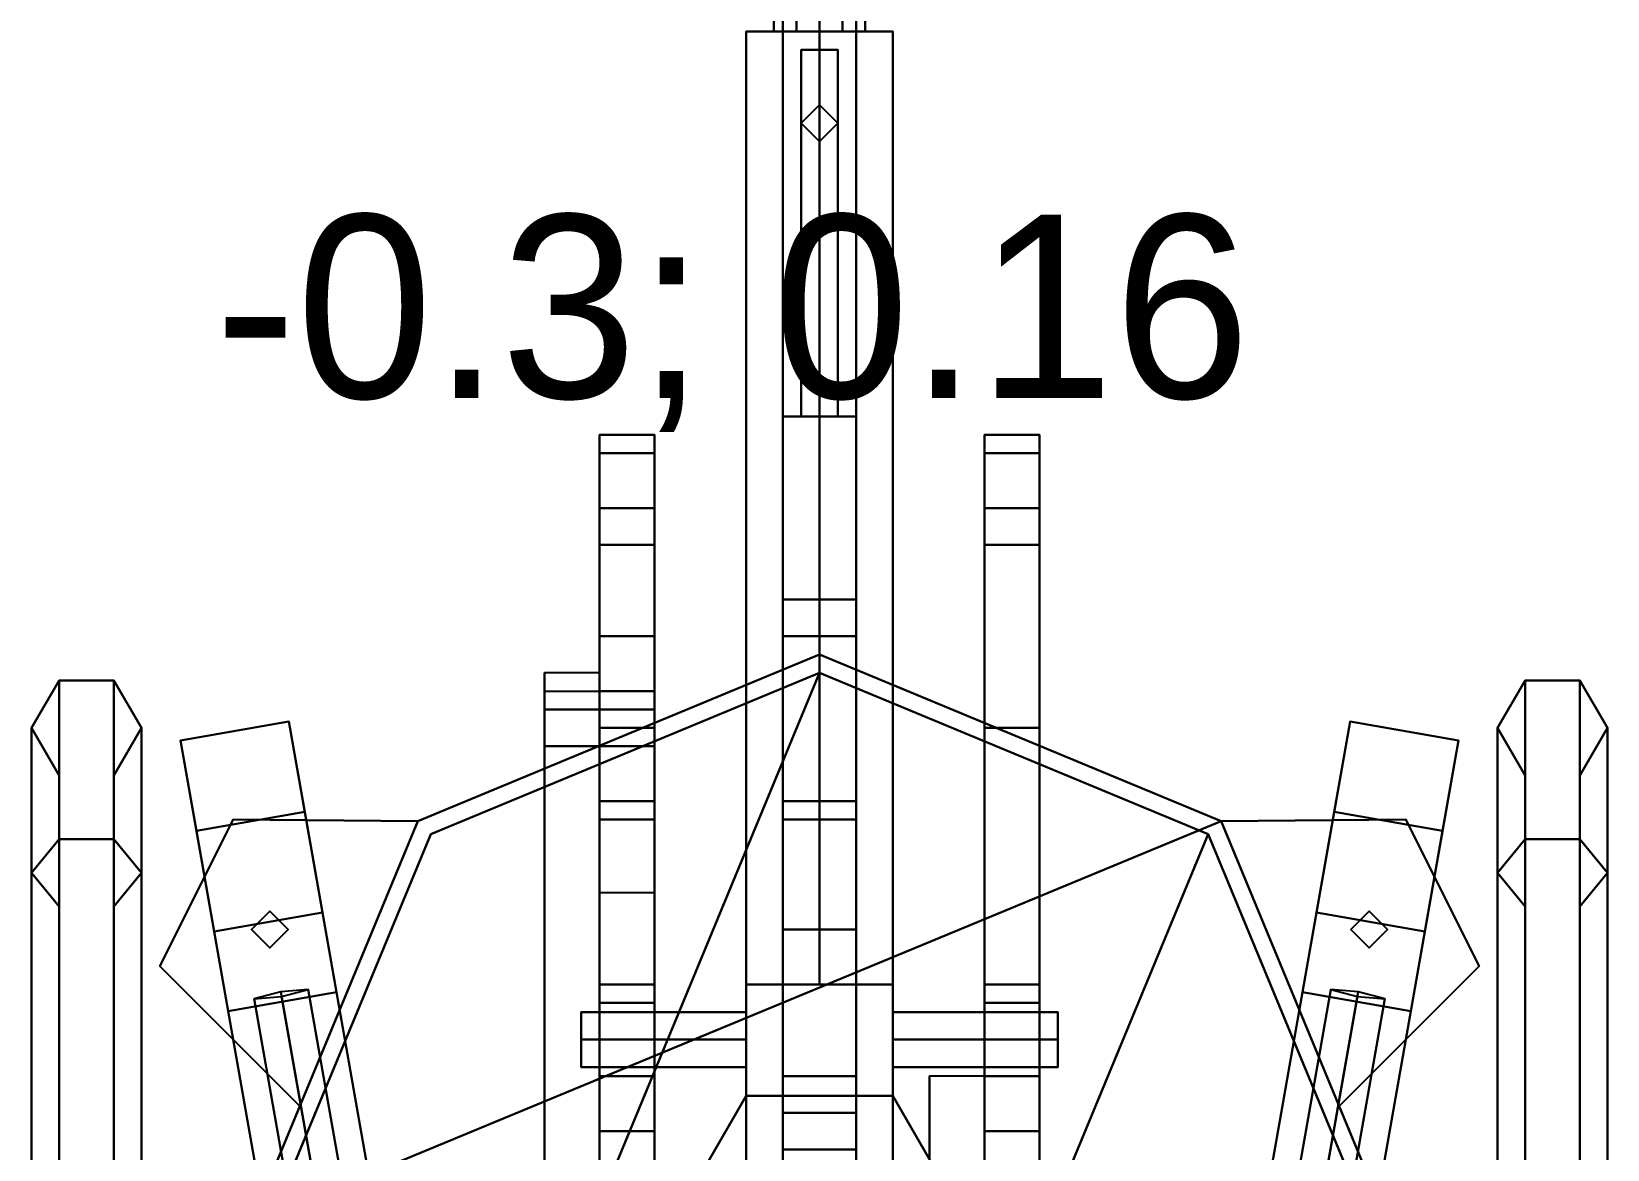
# Model space of a CAD drawing. Header units: millimetres. Extents: x -0.43 to 0.43, y -1.83 to 1.53.
# Drawn here: x -0.43 to 0.43, y 0.04 to 0.65 of the extents above; entities that cross this region are included whole.
import ezdxf

# ---------------------------------------------------------------- set-up
doc = ezdxf.new("R2010")
doc.units = ezdxf.units.MM
for name, color, linetype in [('base-transport', 7, 'Continuous'), ('gun', 1, 'Continuous'), ('legs', 4, 'Continuous'), ('sleeve', 5, 'Continuous'), ('turret', 2, 'Continuous'), ('wheels', 2, 'Continuous')]:
    doc.layers.add(name, color=color, linetype=linetype)

msp = doc.modelspace()

# ---------------------------------------------------------------- linework, layer by layer
at = {"layer": 'base-transport'}
for points in [[(0, 0.31, 0.22), (-0.2192, 0.2192, 0.22), (-0.31, 0, 0.22), (0.2192, 0.2192, 0.22)], [(0, 0.31, 0.18), (-0.2192, 0.2192, 0.18), (-0.2192, 0.2192, 0.22), (0, 0.31, 0.22)], [(0.2192, 0.2192, 0.18), (0, 0.31, 0.18), (0, 0.31, 0.22), (0.2192, 0.2192, 0.22)], [(-0.32, 0.22, 0.18), (-0.36, 0.14, 0.18), (-0.36, 0.14, 0.22), (-0.32, 0.22, 0.22)], [(-0.32, 0.22, 0.22), (-0.36, 0.14, 0.22), (-0.28364, 0.06364, 0.22), (-0.2192, 0.2192, 0.22)], [(-0.2192, 0.2192, 0.18), (-0.32, 0.22, 0.18), (-0.32, 0.22, 0.22), (-0.2192, 0.2192, 0.22)], [(0.2192, 0.2192, 0.22), (-0.31, 0, 0.22), (-0.2192, -0.2192, 0.22), (0.31, 0, 0.22)], [(0.2192, 0.2192, 0.22), (0.32, 0.22, 0.22), (0.32, 0.22, 0.18), (0.2192, 0.2192, 0.18)], [(0.28364, 0.06364, 0.22), (0.36, 0.14, 0.22), (0.32, 0.22, 0.22), (0.2192, 0.2192, 0.22)], [(0.32, 0.22, 0.22), (0.36, 0.14, 0.22), (0.36, 0.14, 0.18), (0.32, 0.22, 0.18)], [(-0.3, 0.17, 0.22), (-0.31, 0.16, 0.22), (-0.31, 0.16, 0.24), (-0.3, 0.17, 0.24)], [(-0.29, 0.16, 0.24), (-0.3, 0.17, 0.24), (-0.31, 0.16, 0.24), (-0.3, 0.15, 0.24)], [(-0.29, 0.16, 0.22), (-0.3, 0.17, 0.22), (-0.3, 0.17, 0.24), (-0.29, 0.16, 0.24)], [(0.3, 0.17, 0.22), (0.29, 0.16, 0.22), (0.29, 0.16, 0.24), (0.3, 0.17, 0.24)], [(0.31, 0.16, 0.24), (0.3, 0.17, 0.24), (0.29, 0.16, 0.24), (0.3, 0.15, 0.24)], [(0.31, 0.16, 0.22), (0.3, 0.17, 0.22), (0.3, 0.17, 0.24), (0.31, 0.16, 0.24)], [(-0.31, 0.16, 0.22), (-0.3, 0.15, 0.22), (-0.3, 0.15, 0.24), (-0.31, 0.16, 0.24)], [(-0.3, 0.15, 0.22), (-0.29, 0.16, 0.22), (-0.29, 0.16, 0.24), (-0.3, 0.15, 0.24)], [(0.29, 0.16, 0.22), (0.3, 0.15, 0.22), (0.3, 0.15, 0.24), (0.29, 0.16, 0.24)], [(0.3, 0.15, 0.22), (0.31, 0.16, 0.22), (0.31, 0.16, 0.24), (0.3, 0.15, 0.24)], [(-0.36, 0.14, 0.18), (-0.28364, 0.06364, 0.18), (-0.28364, 0.06364, 0.22), (-0.36, 0.14, 0.22)], [(0.36, 0.14, 0.22), (0.28364, 0.06364, 0.22), (0.28364, 0.06364, 0.18), (0.36, 0.14, 0.18)], [(-0.04, 0.06928, 0.09), (-0.08, 0, 0.09), (-0.08, 0, 0.18), (-0.04, 0.06928, 0.18)], [(0.04, 0.06928, 0.09), (-0.04, 0.06928, 0.09), (-0.04, 0.06928, 0.18), (0.04, 0.06928, 0.18)], [(0.08, 0, 0.09), (0.04, 0.06928, 0.09), (0.04, 0.06928, 0.18), (0.08, 0, 0.18)], [(-0.28364, 0.06364, 0.18), (-0.31, 0, 0.18), (-0.31, 0, 0.22), (-0.28364, 0.06364, 0.22)], [(0.31, 0, 0.18), (0.28364, 0.06364, 0.18), (0.28364, 0.06364, 0.22), (0.31, 0, 0.22)]]:
    msp.add_3dface(points, dxfattribs=at)
at = {"layer": 'gun'}
for points in [[(-0.025, 0.65, 0.83), (-0.0125, 0.65, 0.85165), (-0.0125, 1.31, 0.85165), (-0.025, 1.31, 0.83)], [(-0.0125, 0.65, 0.80835), (-0.025, 0.65, 0.83), (-0.025, 1.31, 0.83), (-0.0125, 1.31, 0.80835)], [(0.0125, 0.65, 0.80835), (-0.0125, 0.65, 0.80835), (-0.0125, 1.31, 0.80835), (0.0125, 1.31, 0.80835)], [(-0.0125, 0.65, 0.85165), (0.0125, 0.65, 0.85165), (0.0125, 1.31, 0.85165), (-0.0125, 1.31, 0.85165)], [(0.0125, 0.65, 0.85165), (0.025, 0.65, 0.83), (0.025, 1.31, 0.83), (0.0125, 1.31, 0.85165)], [(0.025, 0.65, 0.83), (0.0125, 0.65, 0.80835), (0.0125, 1.31, 0.80835), (0.025, 1.31, 0.83)]]:
    msp.add_3dface(points, dxfattribs=at)
at = {"layer": 'legs'}
for points in [[(-0.28956, 0.27354, 0.1), (-0.28087, 0.2243, 0.1), (-0.33996, 0.21388, 0.1), (-0.34865, 0.26312, 0.1)], [(-0.28956, 0.27354, 0.18), (-0.28956, 0.27354, 0.1), (-0.34865, 0.26312, 0.1), (-0.34865, 0.26312, 0.18)], [(-0.26351, 0.12582, 0.18), (-0.28956, 0.27354, 0.18), (-0.34865, 0.26312, 0.18), (-0.3226, 0.1154, 0.18)], [(-0.26351, 0.12582, 0.18), (-0.28087, 0.2243, 0.1), (-0.28956, 0.27354, 0.1), (-0.28956, 0.27354, 0.18)], [(0.28956, 0.27354, 0.1), (0.28087, 0.2243, 0.1), (0.26351, 0.12582, 0.18), (0.28956, 0.27354, 0.18)], [(0.3226, 0.1154, 0.18), (0.34865, 0.26312, 0.18), (0.28956, 0.27354, 0.18), (0.26351, 0.12582, 0.18)], [(0.34865, 0.26312, 0.1), (0.33996, 0.21388, 0.1), (0.28087, 0.2243, 0.1), (0.28956, 0.27354, 0.1)], [(0.34865, 0.26312, 0.18), (0.34865, 0.26312, 0.1), (0.28956, 0.27354, 0.1), (0.28956, 0.27354, 0.18)], [(-0.34865, 0.26312, 0.1), (-0.33996, 0.21388, 0.1), (-0.3226, 0.1154, 0.18), (-0.34865, 0.26312, 0.18)], [(0.3226, 0.1154, 0.18), (0.33996, 0.21388, 0.1), (0.34865, 0.26312, 0.1), (0.34865, 0.26312, 0.18)], [(-0.28087, 0.2243, 0.1), (-0.27118, 0.16933, 0.03), (-0.33027, 0.15891, 0.03), (-0.33996, 0.21388, 0.1)], [(-0.26351, 0.12582, 0.03), (-0.27118, 0.16933, 0.03), (-0.28087, 0.2243, 0.1), (-0.26351, 0.12582, 0.18)], [(0.28087, 0.2243, 0.1), (0.27118, 0.16933, 0.03), (0.26351, 0.12582, 0.03), (0.26351, 0.12582, 0.18)], [(0.33996, 0.21388, 0.1), (0.33027, 0.15891, 0.03), (0.27118, 0.16933, 0.03), (0.28087, 0.2243, 0.1)], [(-0.33996, 0.21388, 0.1), (-0.33027, 0.15891, 0.03), (-0.3226, 0.1154, 0.03), (-0.3226, 0.1154, 0.18)], [(0.3226, 0.1154, 0.03), (0.33027, 0.15891, 0.03), (0.33996, 0.21388, 0.1), (0.3226, 0.1154, 0.18)], [(-0.3226, 0.1154, 0.03), (-0.33027, 0.15891, 0.03), (-0.27118, 0.16933, 0.03), (-0.26351, 0.12582, 0.03)], [(0.26351, 0.12582, 0.03), (0.27118, 0.16933, 0.03), (0.33027, 0.15891, 0.03), (0.3226, 0.1154, 0.03)], [(-0.3226, 0.1154, 0.18), (-0.09932, -1.15088, 0.01), (-0.04023, -1.14046, 0.01), (-0.26351, 0.12582, 0.18)], [(-0.26351, 0.12582, 0.13), (-0.08712, -0.87456), (-0.1462, -0.88498), (-0.3226, 0.1154, 0.13)], [(-0.3226, 0.1154, 0.13), (-0.3226, 0.1154, 0.03), (-0.26351, 0.12582, 0.03), (-0.26351, 0.12582, 0.13)], [(-0.29401, 0.12602, 0.09494), (-0.30855, 0.12213, 0.08), (-0.2401, -0.26607, 0.08), (-0.23922, -0.18468, 0.1)], [(-0.30855, 0.12213, 0.08), (-0.29355, 0.12344, 0.06506), (-0.21144, -0.34225, 0.07), (-0.2401, -0.26607, 0.08)], [(-0.27901, 0.12733, 0.08), (-0.29401, 0.12602, 0.09494), (-0.23922, -0.18468, 0.1), (-0.21056, -0.26086, 0.08)], [(-0.29355, 0.12344, 0.06506), (-0.27901, 0.12733, 0.08), (-0.21056, -0.26086, 0.08), (-0.21144, -0.34225, 0.07)], [(-0.04023, -1.14046, 0.01), (-0.08712, -0.87456), (-0.26351, 0.12582, 0.13), (-0.26351, 0.12582, 0.18)], [(0.26351, 0.12582, 0.18), (0.04023, -1.14046, 0.01), (0.09932, -1.15088, 0.01), (0.3226, 0.1154, 0.18)], [(0.26351, 0.12582, 0.13), (0.08712, -0.87456), (0.04023, -1.14046, 0.01), (0.26351, 0.12582, 0.18)], [(0.3226, 0.1154, 0.13), (0.1462, -0.88498), (0.08712, -0.87456), (0.26351, 0.12582, 0.13)], [(0.29401, 0.12602, 0.09494), (0.27901, 0.12733, 0.08), (0.21056, -0.26086, 0.08), (0.23922, -0.18468, 0.1)], [(0.27901, 0.12733, 0.08), (0.29355, 0.12344, 0.06506), (0.21144, -0.34225, 0.07), (0.21056, -0.26086, 0.08)], [(0.29355, 0.12344, 0.06506), (0.30855, 0.12213, 0.08), (0.2401, -0.26607, 0.08), (0.21144, -0.34225, 0.07)], [(0.30855, 0.12213, 0.08), (0.29401, 0.12602, 0.09494), (0.23922, -0.18468, 0.1), (0.2401, -0.26607, 0.08)], [(0.26351, 0.12582, 0.13), (0.26351, 0.12582, 0.03), (0.3226, 0.1154, 0.03), (0.3226, 0.1154, 0.13)], [(-0.3226, 0.1154, 0.13), (-0.1462, -0.88498), (-0.09932, -1.15088, 0.01), (-0.3226, 0.1154, 0.18)], [(0.09932, -1.15088, 0.01), (0.1462, -0.88498), (0.3226, 0.1154, 0.13), (0.3226, 0.1154, 0.18)]]:
    msp.add_3dface(points, dxfattribs=at)
at = {"layer": 'sleeve'}
for points in [[(-0.02, 0.13, 0.76), (0, 0.13, 0.78), (0, 0.73, 0.78), (-0.02, 0.73, 0.76)], [(0, 0.13, 0.74), (-0.02, 0.13, 0.76), (-0.02, 0.73, 0.76), (0, 0.73, 0.74)], [(0, 0.13, 0.78), (0.02, 0.13, 0.76), (0.02, 0.73, 0.76), (0, 0.73, 0.78)], [(0.02, 0.13, 0.76), (0, 0.13, 0.74), (0, 0.73, 0.74), (0.02, 0.73, 0.76)], [(-0.02, 0.65, 0.85464), (0.02, 0.65, 0.85464), (0.04, 0.65, 0.82), (-0.04, 0.65, 0.82)], [(-0.04, 0.13, 0.82), (-0.02, 0.13, 0.85464), (-0.02, 0.65, 0.85464), (-0.04, 0.65, 0.82)], [(-0.02, 0.13, 0.78536), (-0.04, 0.13, 0.82), (-0.04, 0.65, 0.82), (-0.02, 0.65, 0.78536)], [(-0.04, 0.65, 0.82), (0.04, 0.65, 0.82), (0.02, 0.65, 0.78536), (-0.02, 0.65, 0.78536)], [(0.02, 0.13, 0.78536), (-0.02, 0.13, 0.78536), (-0.02, 0.65, 0.78536), (0.02, 0.65, 0.78536)], [(-0.02, 0.13, 0.85464), (0.02, 0.13, 0.85464), (0.02, 0.65, 0.85464), (-0.02, 0.65, 0.85464)], [(0.02, 0.13, 0.85464), (0.04, 0.13, 0.82), (0.04, 0.65, 0.82), (0.02, 0.65, 0.85464)], [(0.04, 0.13, 0.82), (0.02, 0.13, 0.78536), (0.02, 0.65, 0.78536), (0.04, 0.65, 0.82)], [(0, 0.44, 0.7), (-0.01, 0.44, 0.71), (-0.01, 0.64, 0.71), (0, 0.64, 0.7)], [(-0.01, 0.44, 0.71), (0, 0.44, 0.72), (0, 0.64, 0.72), (-0.01, 0.64, 0.71)], [(-0.01, 0.64, 0.71), (0, 0.64, 0.72), (0.01, 0.64, 0.71), (0, 0.64, 0.7)], [(0.01, 0.44, 0.71), (0, 0.44, 0.7), (0, 0.64, 0.7), (0.01, 0.64, 0.71)], [(0, 0.44, 0.72), (0.01, 0.44, 0.71), (0.01, 0.64, 0.71), (0, 0.64, 0.72)], [(0, 0.61, 0.62), (-0.01, 0.6, 0.62), (-0.01, 0.6, 0.74), (0, 0.61, 0.74)], [(0.01, 0.6, 0.62), (0, 0.59, 0.62), (-0.01, 0.6, 0.62), (0, 0.61, 0.62)], [(0.01, 0.6, 0.62), (0, 0.61, 0.62), (0, 0.61, 0.74), (0.01, 0.6, 0.74)], [(-0.01, 0.6, 0.62), (0, 0.59, 0.62), (0, 0.59, 0.74), (-0.01, 0.6, 0.74)], [(0, 0.59, 0.62), (0.01, 0.6, 0.62), (0.01, 0.6, 0.74), (0, 0.59, 0.74)], [(-0.02, 0.23, 0.55), (-0.02, 0.32, 0.66), (-0.02, 0.44, 0.57), (-0.02, 0.34, 0.49)], [(-0.02, 0.34, 0.49), (-0.02, 0.44, 0.57), (0.02, 0.44, 0.57), (0.02, 0.34, 0.49)], [(-0.02, 0.32, 0.66), (-0.02, 0.32, 0.74), (-0.02, 0.44, 0.74), (-0.02, 0.44, 0.57)], [(-0.02, 0.44, 0.57), (-0.02, 0.44, 0.74), (0.02, 0.44, 0.74), (0.02, 0.44, 0.57)], [(0.02, 0.44, 0.57), (0.02, 0.32, 0.66), (0.02, 0.23, 0.55), (0.02, 0.34, 0.49)], [(0.02, 0.44, 0.74), (0.02, 0.32, 0.74), (0.02, 0.32, 0.66), (0.02, 0.44, 0.57)], [(-0.02, 0.16, 0.48), (-0.02, 0.23, 0.55), (-0.02, 0.34, 0.49), (-0.02, 0.22, 0.39)], [(-0.02, 0.22, 0.39), (-0.02, 0.34, 0.49), (0.02, 0.34, 0.49), (0.02, 0.22, 0.39)], [(0.02, 0.34, 0.49), (0.02, 0.23, 0.55), (0.02, 0.16, 0.48), (0.02, 0.22, 0.39)], [(0.02, 0.23, 0.55), (0.02, 0.32, 0.66), (-0.02, 0.32, 0.66), (-0.02, 0.23, 0.55)], [(0.02, 0.32, 0.66), (0.02, 0.32, 0.74), (-0.02, 0.32, 0.74), (-0.02, 0.32, 0.66)], [(0.02, 0.16, 0.48), (0.02, 0.23, 0.55), (-0.02, 0.23, 0.55), (-0.02, 0.16, 0.48)], [(-0.02, 0.06, 0.47), (-0.02, 0.16, 0.48), (-0.02, 0.22, 0.39), (-0.02, 0.08, 0.38)], [(-0.02, 0.08, 0.38), (-0.02, 0.22, 0.39), (0.02, 0.22, 0.39), (0.02, 0.08, 0.38)], [(0.02, 0.22, 0.39), (0.02, 0.16, 0.48), (0.02, 0.06, 0.47), (0.02, 0.08, 0.38)], [(-0.02, 0.06, 0.47), (-0.02, 0.06, 0.73), (-0.02, 0.16, 0.73), (-0.02, 0.16, 0.48)], [(-0.02, 0.16, 0.48), (-0.02, 0.16, 0.73), (0.02, 0.16, 0.73), (0.02, 0.16, 0.48)], [(0.02, 0.16, 0.73), (0.02, 0.06, 0.73), (0.02, 0.06, 0.47), (0.02, 0.16, 0.48)], [(-0.04, -0.43, 0.87), (-0.04, 0.13, 0.87), (-0.04, 0.13, 0.73), (-0.04, -0.43, 0.73)], [(-0.04, 0.13, 0.73), (-0.04, 0.13, 0.87), (0.04, 0.13, 0.87), (0.04, 0.13, 0.73)], [(-0.04, -0.43, 0.73), (-0.04, 0.13, 0.73), (0.04, 0.13, 0.73), (0.04, -0.43, 0.73)], [(0.04, -0.43, 0.87), (0.04, 0.13, 0.87), (-0.04, 0.13, 0.87), (-0.04, -0.43, 0.87)], [(0.04, 0.13, 0.73), (0.04, 0.13, 0.87), (0.04, -0.43, 0.87), (0.04, -0.43, 0.73)], [(-0.04, 0.1, 0.835), (-0.04, 0.115, 0.82), (-0.13, 0.115, 0.82), (-0.13, 0.1, 0.835)], [(-0.04, 0.115, 0.82), (-0.04, 0.1, 0.805), (-0.13, 0.1, 0.805), (-0.13, 0.115, 0.82)], [(-0.13, 0.1, 0.835), (-0.13, 0.115, 0.82), (-0.13, 0.1, 0.805), (-0.13, 0.085, 0.82)], [(0.13, 0.115, 0.82), (0.13, 0.1, 0.805), (0.04, 0.1, 0.805), (0.04, 0.115, 0.82)], [(0.13, 0.1, 0.835), (0.13, 0.115, 0.82), (0.04, 0.115, 0.82), (0.04, 0.1, 0.835)], [(0.13, 0.085, 0.82), (0.13, 0.1, 0.805), (0.13, 0.115, 0.82), (0.13, 0.1, 0.835)], [(-0.04, 0.085, 0.82), (-0.04, 0.1, 0.835), (-0.13, 0.1, 0.835), (-0.13, 0.085, 0.82)], [(-0.04, 0.1, 0.805), (-0.04, 0.085, 0.82), (-0.13, 0.085, 0.82), (-0.13, 0.1, 0.805)], [(0.13, 0.1, 0.805), (0.13, 0.085, 0.82), (0.04, 0.085, 0.82), (0.04, 0.1, 0.805)], [(0.13, 0.085, 0.82), (0.13, 0.1, 0.835), (0.04, 0.1, 0.835), (0.04, 0.085, 0.82)], [(-0.02, -0.13, 0.56), (-0.02, 0.06, 0.47), (-0.02, 0.08, 0.38), (-0.02, -0.17, 0.47)], [(-0.02, -0.17, 0.47), (-0.02, 0.08, 0.38), (0.02, 0.08, 0.38), (0.02, -0.17, 0.47)], [(0.02, 0.08, 0.38), (0.02, 0.06, 0.47), (0.02, -0.13, 0.56), (0.02, -0.17, 0.47)], [(0.02, -0.13, 0.56), (0.02, 0.06, 0.47), (-0.02, 0.06, 0.47), (-0.02, -0.13, 0.56)], [(-0.02, 0.04, 0.64), (-0.02, 0.04, 0.73), (-0.02, 0.06, 0.73), (-0.02, 0.06, 0.62)], [(-0.02, 0.04, 0.64), (-0.02, 0.06, 0.62), (0.02, 0.06, 0.62), (0.02, 0.04, 0.64)], [(-0.02, 0.06, 0.62), (-0.02, 0.06, 0.47), (0.02, 0.06, 0.47), (0.02, 0.06, 0.62)], [(0.02, 0.06, 0.73), (0.02, 0.04, 0.73), (0.02, 0.04, 0.64), (0.02, 0.06, 0.62)], [(0.02, 0.04, 0.64), (0.02, 0.04, 0.64), (-0.02, 0.04, 0.64)]]:
    msp.add_3dface(points, dxfattribs=at)
at = {"layer": 'turret'}
for points in [[(-0.12, 0.43, 0.47), (-0.12, 0.39, 0.37), (-0.12, 0.1, 0.52), (-0.12, 0.12, 0.56)], [(-0.09, 0.43, 0.47), (-0.09, 0.39, 0.37), (-0.12, 0.39, 0.37), (-0.12, 0.43, 0.47)], [(-0.12, 0.42, 0.61), (-0.12, 0.43, 0.54), (-0.12, 0.12, 0.76), (-0.12, 0.05, 0.81)], [(-0.12, 0.43, 0.54), (-0.12, 0.43, 0.47), (-0.12, 0.12, 0.56), (-0.12, 0.12, 0.76)], [(-0.09, 0.42, 0.61), (-0.09, 0.43, 0.54), (-0.12, 0.43, 0.54), (-0.12, 0.42, 0.61)], [(-0.09, 0.43, 0.54), (-0.09, 0.43, 0.47), (-0.12, 0.43, 0.47), (-0.12, 0.43, 0.54)], [(-0.09, 0.1, 0.52), (-0.09, 0.39, 0.37), (-0.09, 0.43, 0.47), (-0.09, 0.12, 0.56)], [(-0.09, 0.12, 0.76), (-0.09, 0.43, 0.54), (-0.09, 0.42, 0.61), (-0.09, 0.05, 0.81)], [(-0.09, 0.12, 0.56), (-0.09, 0.43, 0.47), (-0.09, 0.43, 0.54), (-0.09, 0.12, 0.76)], [(0.09, 0.43, 0.47), (0.09, 0.39, 0.37), (0.09, 0.1, 0.52), (0.09, 0.12, 0.56)], [(0.12, 0.43, 0.47), (0.12, 0.39, 0.37), (0.09, 0.39, 0.37), (0.09, 0.43, 0.47)], [(0.09, 0.42, 0.61), (0.09, 0.43, 0.54), (0.09, 0.12, 0.76), (0.09, 0.05, 0.81)], [(0.09, 0.43, 0.54), (0.09, 0.43, 0.47), (0.09, 0.12, 0.56), (0.09, 0.12, 0.76)], [(0.12, 0.42, 0.61), (0.12, 0.43, 0.54), (0.09, 0.43, 0.54), (0.09, 0.42, 0.61)], [(0.12, 0.43, 0.54), (0.12, 0.43, 0.47), (0.09, 0.43, 0.47), (0.09, 0.43, 0.54)], [(0.12, 0.1, 0.52), (0.12, 0.39, 0.37), (0.12, 0.43, 0.47), (0.12, 0.12, 0.56)], [(0.12, 0.12, 0.76), (0.12, 0.43, 0.54), (0.12, 0.42, 0.61), (0.12, 0.05, 0.81)], [(0.12, 0.12, 0.56), (0.12, 0.43, 0.47), (0.12, 0.43, 0.54), (0.12, 0.12, 0.76)], [(-0.09, 0.05, 0.81), (-0.09, 0.42, 0.61), (-0.12, 0.42, 0.61), (-0.12, 0.05, 0.81)], [(-0.12, 0.05, 0.81), (-0.12, 0.42, 0.61), (-0.09, 0.42, 0.61), (-0.09, 0.05, 0.81)], [(-0.12, 0.37, 0.72), (-0.12, 0.42, 0.61), (-0.12, 0.05, 0.81), (-0.12, 0.08, 0.87)], [(-0.09, 0.37, 0.72), (-0.09, 0.42, 0.61), (-0.12, 0.42, 0.61), (-0.12, 0.37, 0.72)], [(-0.09, 0.05, 0.81), (-0.09, 0.42, 0.61), (-0.09, 0.37, 0.72), (-0.09, 0.08, 0.87)], [(0.12, 0.05, 0.81), (0.12, 0.42, 0.61), (0.09, 0.42, 0.61), (0.09, 0.05, 0.81)], [(0.09, 0.37, 0.72), (0.09, 0.42, 0.61), (0.09, 0.05, 0.81), (0.09, 0.08, 0.87)], [(0.09, 0.05, 0.81), (0.09, 0.42, 0.61), (0.12, 0.42, 0.61), (0.12, 0.05, 0.81)], [(0.12, 0.37, 0.72), (0.12, 0.42, 0.61), (0.09, 0.42, 0.61), (0.09, 0.37, 0.72)], [(0.12, 0.05, 0.81), (0.12, 0.42, 0.61), (0.12, 0.37, 0.72), (0.12, 0.08, 0.87)], [(-0.12, 0.39, 0.37), (-0.12, 0.27, 0.29), (-0.12, -0.24, 0.29), (-0.12, 0.1, 0.52)], [(-0.09, 0.39, 0.37), (-0.09, 0.27, 0.29), (-0.12, 0.27, 0.29), (-0.12, 0.39, 0.37)], [(-0.09, -0.24, 0.29), (-0.09, 0.27, 0.29), (-0.09, 0.39, 0.37), (-0.09, 0.1, 0.52)], [(0.09, 0.39, 0.37), (0.09, 0.27, 0.29), (0.09, -0.24, 0.29), (0.09, 0.1, 0.52)], [(0.12, 0.39, 0.37), (0.12, 0.27, 0.29), (0.09, 0.27, 0.29), (0.09, 0.39, 0.37)], [(0.12, -0.24, 0.29), (0.12, 0.27, 0.29), (0.12, 0.39, 0.37), (0.12, 0.1, 0.52)], [(-0.12, 0.27, 0.82), (-0.12, 0.37, 0.72), (-0.12, 0.08, 0.87), (-0.12, 0.13, 0.87)], [(-0.09, 0.27, 0.82), (-0.09, 0.37, 0.72), (-0.12, 0.37, 0.72), (-0.12, 0.27, 0.82)], [(-0.09, 0.08, 0.87), (-0.09, 0.37, 0.72), (-0.09, 0.27, 0.82), (-0.09, 0.13, 0.87)], [(0.09, 0.27, 0.82), (0.09, 0.37, 0.72), (0.09, 0.08, 0.87), (0.09, 0.13, 0.87)], [(0.12, 0.27, 0.82), (0.12, 0.37, 0.72), (0.09, 0.37, 0.72), (0.09, 0.27, 0.82)], [(0.12, 0.08, 0.87), (0.12, 0.37, 0.72), (0.12, 0.27, 0.82), (0.12, 0.13, 0.87)], [(-0.12, 0.32, 0.97), (-0.12, 0.29, 0.94), (-0.12, 0.23, 1.03), (-0.12, 0.26, 1.05)], [(-0.09, 0.32, 0.97), (-0.09, 0.29, 0.94), (-0.12, 0.29, 0.94), (-0.12, 0.32, 0.97)], [(-0.12, 0.32, 1.02), (-0.12, 0.32, 0.97), (-0.12, 0.26, 1.05), (-0.12, 0.28, 1.05)], [(-0.09, 0.32, 1.02), (-0.09, 0.32, 0.97), (-0.12, 0.32, 0.97), (-0.12, 0.32, 1.02)], [(-0.09, 0.28, 1.05), (-0.09, 0.32, 1.02), (-0.12, 0.32, 1.02), (-0.12, 0.28, 1.05)], [(-0.09, 0.23, 1.03), (-0.09, 0.29, 0.94), (-0.09, 0.32, 0.97), (-0.09, 0.26, 1.05)], [(-0.09, 0.26, 1.05), (-0.09, 0.32, 0.97), (-0.09, 0.32, 1.02), (-0.09, 0.28, 1.05)], [(-0.21213, -0.21213, 0.29), (0, 0.3, 0.29), (-0.21213, 0.21213, 0.29), (-0.3, 0, 0.29)], [(0, -0.3, 0.29), (0.21213, 0.21213, 0.29), (0, 0.3, 0.29), (-0.21213, -0.21213, 0.29)], [(0, 0.3, 0.22), (-0.21213, 0.21213, 0.22), (-0.21213, 0.21213, 0.29), (0, 0.3, 0.29)], [(-0.15, 0.28, 1.02), (-0.15, 0.3, 1), (-0.15, 0.29, 0.97), (-0.15, 0.26, 0.97)], [(-0.12, 0.28, 1.02), (-0.12, 0.3, 1), (-0.15, 0.3, 1), (-0.15, 0.28, 1.02)], [(0.21213, 0.21213, 0.22), (0, 0.3, 0.22), (0, 0.3, 0.29), (0.21213, 0.21213, 0.29)], [(-0.15, 0.26, 0.97), (-0.15, 0.29, 0.97), (-0.12, 0.29, 0.97), (-0.12, 0.26, 0.97)], [(-0.12, 0.29, 0.94), (-0.12, 0.26, 0.94), (-0.12, 0.22, 0.99), (-0.12, 0.23, 1.03)], [(-0.09, 0.29, 0.94), (-0.09, 0.26, 0.94), (-0.12, 0.26, 0.94), (-0.12, 0.29, 0.94)], [(-0.09, 0.22, 0.99), (-0.09, 0.26, 0.94), (-0.09, 0.29, 0.94), (-0.09, 0.23, 1.03)], [(-0.15, -0.28, 1.28), (-0.15, 0.28, 1.02), (-0.15, 0.26, 0.97), (-0.15, -0.31, 1.24)], [(-0.12, -0.28, 1.28), (-0.12, 0.28, 1.02), (-0.15, 0.28, 1.02), (-0.15, -0.28, 1.28)], [(-0.12, 0.26, 0.97), (-0.12, 0.28, 1.02), (-0.12, -0.28, 1.28), (-0.12, -0.31, 1.24)], [(-0.12, 0.28, 1.05), (-0.12, 0.26, 1.05), (-0.09, 0.26, 1.05), (-0.09, 0.28, 1.05)], [(-0.09, 0.13, 0.87), (-0.09, 0.27, 0.82), (-0.12, 0.27, 0.82), (-0.12, 0.13, 0.87)], [(0.12, 0.13, 0.87), (0.12, 0.27, 0.82), (0.09, 0.27, 0.82), (0.09, 0.13, 0.87)], [(-0.15, -0.31, 1.24), (-0.15, 0.26, 0.97), (-0.12, 0.26, 0.97), (-0.12, -0.31, 1.24)], [(-0.09, 0.26, 0.94), (-0.09, 0.18, 0.85), (-0.12, 0.18, 0.85), (-0.12, 0.26, 0.94)], [(-0.12, 0.26, 0.94), (-0.12, 0.18, 0.85), (-0.12, 0.08, 0.87), (-0.12, 0.22, 0.99)], [(-0.12, 0.26, 1.05), (-0.12, 0.23, 1.03), (-0.09, 0.23, 1.03), (-0.09, 0.26, 1.05)], [(-0.09, 0.08, 0.87), (-0.09, 0.18, 0.85), (-0.09, 0.26, 0.94), (-0.09, 0.22, 0.99)], [(-0.12, 0.23, 1.03), (-0.12, 0.22, 0.99), (-0.09, 0.22, 0.99), (-0.09, 0.23, 1.03)], [(-0.12, 0.22, 0.99), (-0.12, 0.08, 0.87), (-0.09, 0.08, 0.87), (-0.09, 0.22, 0.99)], [(-0.21213, 0.21213, 0.22), (-0.3, 0, 0.22), (-0.3, 0, 0.29), (-0.21213, 0.21213, 0.29)], [(0.21213, -0.21213, 0.29), (0.3, 0, 0.29), (0.21213, 0.21213, 0.29), (0, -0.3, 0.29)], [(0.3, 0, 0.22), (0.21213, 0.21213, 0.22), (0.21213, 0.21213, 0.29), (0.3, 0, 0.29)], [(-0.12, 0.13, 0.87), (-0.12, 0.08, 0.87), (-0.09, 0.08, 0.87), (-0.09, 0.13, 0.87)], [(0.09, 0.13, 0.87), (0.09, 0.08, 0.87), (0.12, 0.08, 0.87), (0.12, 0.13, 0.87)], [(-0.12, 0.05, 0.81), (-0.12, 0.12, 0.76), (-0.09, 0.12, 0.76), (-0.09, 0.05, 0.81)], [(-0.12, 0.12, 0.76), (-0.12, 0.12, 0.56), (-0.09, 0.12, 0.56), (-0.09, 0.12, 0.76)], [(-0.12, 0.12, 0.56), (-0.12, 0.1, 0.52), (-0.09, 0.1, 0.52), (-0.09, 0.12, 0.56)], [(0.09, 0.05, 0.81), (0.09, 0.12, 0.76), (0.12, 0.12, 0.76), (0.12, 0.05, 0.81)], [(0.09, 0.12, 0.76), (0.09, 0.12, 0.56), (0.12, 0.12, 0.56), (0.12, 0.12, 0.76)], [(0.09, 0.12, 0.56), (0.09, 0.1, 0.52), (0.12, 0.1, 0.52), (0.12, 0.12, 0.56)], [(-0.12, -0.24, 0.29), (-0.09, -0.24, 0.29), (-0.09, 0.1, 0.52), (-0.12, 0.1, 0.52)], [(0.09, -0.24, 0.29), (0.12, -0.24, 0.29), (0.12, 0.1, 0.52), (0.09, 0.1, 0.52)], [(-0.12, 0.08, 0.87), (-0.12, 0.05, 0.81), (-0.09, 0.05, 0.81), (-0.09, 0.08, 0.87)], [(0.06, -0.06, 0.29), (0.06, -0.44, 0.46), (0.06, -0.42, 0.51), (0.06, 0.08, 0.29)], [(0.06, 0.08, 0.29), (0.06, -0.42, 0.51), (0.09, -0.42, 0.51), (0.09, 0.08, 0.29)], [(0.09, 0.08, 0.87), (0.09, 0.05, 0.81), (0.12, 0.05, 0.81), (0.12, 0.08, 0.87)], [(0.09, -0.42, 0.51), (0.09, -0.44, 0.46), (0.09, -0.06, 0.29), (0.09, 0.08, 0.29)]]:
    msp.add_3dface(points, dxfattribs=at)
at = {"layer": 'wheels'}
for points in [[(-0.43, 0.27, 0.04), (-0.415, 0.29598, 0.04), (-0.415, 0.20929, -0.16929), (-0.43, 0.19092, -0.15092)], [(-0.43, 0.19092, 0.23092), (-0.415, 0.20929, 0.24929), (-0.415, 0.29598, 0.04), (-0.43, 0.27, 0.04)], [(-0.415, 0.29598, 0.04), (-0.385, 0.29598, 0.04), (-0.385, 0.20929, -0.16929), (-0.415, 0.20929, -0.16929)], [(-0.415, 0.20929, 0.24929), (-0.385, 0.20929, 0.24929), (-0.385, 0.29598, 0.04), (-0.415, 0.29598, 0.04)], [(-0.385, 0.29598, 0.04), (-0.37, 0.27, 0.04), (-0.37, 0.19092, -0.15092), (-0.385, 0.20929, -0.16929)], [(-0.385, 0.20929, 0.24929), (-0.37, 0.19092, 0.23092), (-0.37, 0.27, 0.04), (-0.385, 0.29598, 0.04)], [(0.37, 0.27, 0.04), (0.385, 0.29598, 0.04), (0.385, 0.20929, -0.16929), (0.37, 0.19092, -0.15092)], [(0.37, 0.19092, 0.23092), (0.385, 0.20929, 0.24929), (0.385, 0.29598, 0.04), (0.37, 0.27, 0.04)], [(0.385, 0.29598, 0.04), (0.415, 0.29598, 0.04), (0.415, 0.20929, -0.16929), (0.385, 0.20929, -0.16929)], [(0.385, 0.20929, 0.24929), (0.415, 0.20929, 0.24929), (0.415, 0.29598, 0.04), (0.385, 0.29598, 0.04)], [(0.415, 0.29598, 0.04), (0.43, 0.27, 0.04), (0.43, 0.19092, -0.15092), (0.415, 0.20929, -0.16929)], [(0.415, 0.20929, 0.24929), (0.43, 0.19092, 0.23092), (0.43, 0.27, 0.04), (0.415, 0.29598, 0.04)], [(-0.415, 0.24402, 0.04), (-0.43, 0.27, 0.04), (-0.43, 0.19092, -0.15092), (-0.415, 0.17255, -0.13255)], [(-0.415, 0.17255, 0.21255), (-0.43, 0.19092, 0.23092), (-0.43, 0.27, 0.04), (-0.415, 0.24402, 0.04)], [(-0.37, 0.27, 0.04), (-0.385, 0.24402, 0.04), (-0.385, 0.17255, -0.13255), (-0.37, 0.19092, -0.15092)], [(-0.37, 0.19092, 0.23092), (-0.385, 0.17255, 0.21255), (-0.385, 0.24402, 0.04), (-0.37, 0.27, 0.04)], [(0.385, 0.24402, 0.04), (0.37, 0.27, 0.04), (0.37, 0.19092, -0.15092), (0.385, 0.17255, -0.13255)], [(0.385, 0.17255, 0.21255), (0.37, 0.19092, 0.23092), (0.37, 0.27, 0.04), (0.385, 0.24402, 0.04)], [(0.43, 0.27, 0.04), (0.415, 0.24402, 0.04), (0.415, 0.17255, -0.13255), (0.43, 0.19092, -0.15092)], [(0.43, 0.19092, 0.23092), (0.415, 0.17255, 0.21255), (0.415, 0.24402, 0.04), (0.43, 0.27, 0.04)], [(-0.415, 0.17255, -0.13255), (-0.415, -0.24402, 0.04), (-0.415, -0.17255, 0.21255), (-0.415, 0.24402, 0.04)], [(-0.415, 0.24402, 0.04), (-0.415, -0.17255, 0.21255), (-0.415, 0, 0.28402), (-0.415, 0.17255, 0.21255)], [(-0.385, 0.24402, 0.04), (-0.385, -0.17255, 0.21255), (-0.385, -0.24402, 0.04), (-0.385, 0.17255, -0.13255)], [(-0.385, 0, 0.28402), (-0.385, -0.17255, 0.21255), (-0.385, 0.24402, 0.04), (-0.385, 0.17255, 0.21255)], [(0.385, 0.17255, -0.13255), (0.385, -0.24402, 0.04), (0.385, -0.17255, 0.21255), (0.385, 0.24402, 0.04)], [(0.385, 0.24402, 0.04), (0.385, -0.17255, 0.21255), (0.385, 0, 0.28402), (0.385, 0.17255, 0.21255)], [(0.415, 0.24402, 0.04), (0.415, -0.17255, 0.21255), (0.415, -0.24402, 0.04), (0.415, 0.17255, -0.13255)], [(0.415, 0, 0.28402), (0.415, -0.17255, 0.21255), (0.415, 0.24402, 0.04), (0.415, 0.17255, 0.21255)], [(-0.43, 0.19092, -0.15092), (-0.415, 0.20929, -0.16929), (-0.415, 0, -0.25598), (-0.43, 0, -0.23)], [(-0.43, 0, 0.31), (-0.415, 0, 0.33598), (-0.415, 0.20929, 0.24929), (-0.43, 0.19092, 0.23092)], [(-0.415, 0.20929, -0.16929), (-0.385, 0.20929, -0.16929), (-0.385, 0, -0.25598), (-0.415, 0, -0.25598)], [(-0.415, 0, 0.33598), (-0.385, 0, 0.33598), (-0.385, 0.20929, 0.24929), (-0.415, 0.20929, 0.24929)], [(-0.385, 0.20929, -0.16929), (-0.37, 0.19092, -0.15092), (-0.37, 0, -0.23), (-0.385, 0, -0.25598)], [(-0.385, 0, 0.33598), (-0.37, 0, 0.31), (-0.37, 0.19092, 0.23092), (-0.385, 0.20929, 0.24929)], [(0.37, 0.19092, -0.15092), (0.385, 0.20929, -0.16929), (0.385, 0, -0.25598), (0.37, 0, -0.23)], [(0.37, 0, 0.31), (0.385, 0, 0.33598), (0.385, 0.20929, 0.24929), (0.37, 0.19092, 0.23092)], [(0.385, 0.20929, -0.16929), (0.415, 0.20929, -0.16929), (0.415, 0, -0.25598), (0.385, 0, -0.25598)], [(0.385, 0, 0.33598), (0.415, 0, 0.33598), (0.415, 0.20929, 0.24929), (0.385, 0.20929, 0.24929)], [(0.415, 0.20929, -0.16929), (0.43, 0.19092, -0.15092), (0.43, 0, -0.23), (0.415, 0, -0.25598)], [(0.415, 0, 0.33598), (0.43, 0, 0.31), (0.43, 0.19092, 0.23092), (0.415, 0.20929, 0.24929)], [(-0.415, 0.17255, -0.13255), (-0.43, 0.19092, -0.15092), (-0.43, 0, -0.23), (-0.415, 0, -0.20402)], [(-0.415, 0, 0.28402), (-0.43, 0, 0.31), (-0.43, 0.19092, 0.23092), (-0.415, 0.17255, 0.21255)], [(-0.37, 0.19092, -0.15092), (-0.385, 0.17255, -0.13255), (-0.385, 0, -0.20402), (-0.37, 0, -0.23)], [(-0.37, 0, 0.31), (-0.385, 0, 0.28402), (-0.385, 0.17255, 0.21255), (-0.37, 0.19092, 0.23092)], [(0.385, 0.17255, -0.13255), (0.37, 0.19092, -0.15092), (0.37, 0, -0.23), (0.385, 0, -0.20402)], [(0.385, 0, 0.28402), (0.37, 0, 0.31), (0.37, 0.19092, 0.23092), (0.385, 0.17255, 0.21255)], [(0.43, 0.19092, -0.15092), (0.415, 0.17255, -0.13255), (0.415, 0, -0.20402), (0.43, 0, -0.23)], [(0.43, 0, 0.31), (0.415, 0, 0.28402), (0.415, 0.17255, 0.21255), (0.43, 0.19092, 0.23092)], [(-0.415, 0, -0.20402), (-0.415, -0.17255, -0.13255), (-0.415, -0.24402, 0.04), (-0.415, 0.17255, -0.13255)], [(-0.385, 0.17255, -0.13255), (-0.385, -0.24402, 0.04), (-0.385, -0.17255, -0.13255), (-0.385, 0, -0.20402)], [(0.385, 0, -0.20402), (0.385, -0.17255, -0.13255), (0.385, -0.24402, 0.04), (0.385, 0.17255, -0.13255)], [(0.415, 0.17255, -0.13255), (0.415, -0.24402, 0.04), (0.415, -0.17255, -0.13255), (0.415, 0, -0.20402)]]:
    msp.add_3dface(points, dxfattribs=at)

# ---------------------------------------------------------------- texts
at = {"layer": 'base-transport'}
msp.add_text('-0.3; 0.16', height=0.1, dxfattribs=at).set_placement((-0.33, 0.45))

doc.saveas('drawing.dxf')
